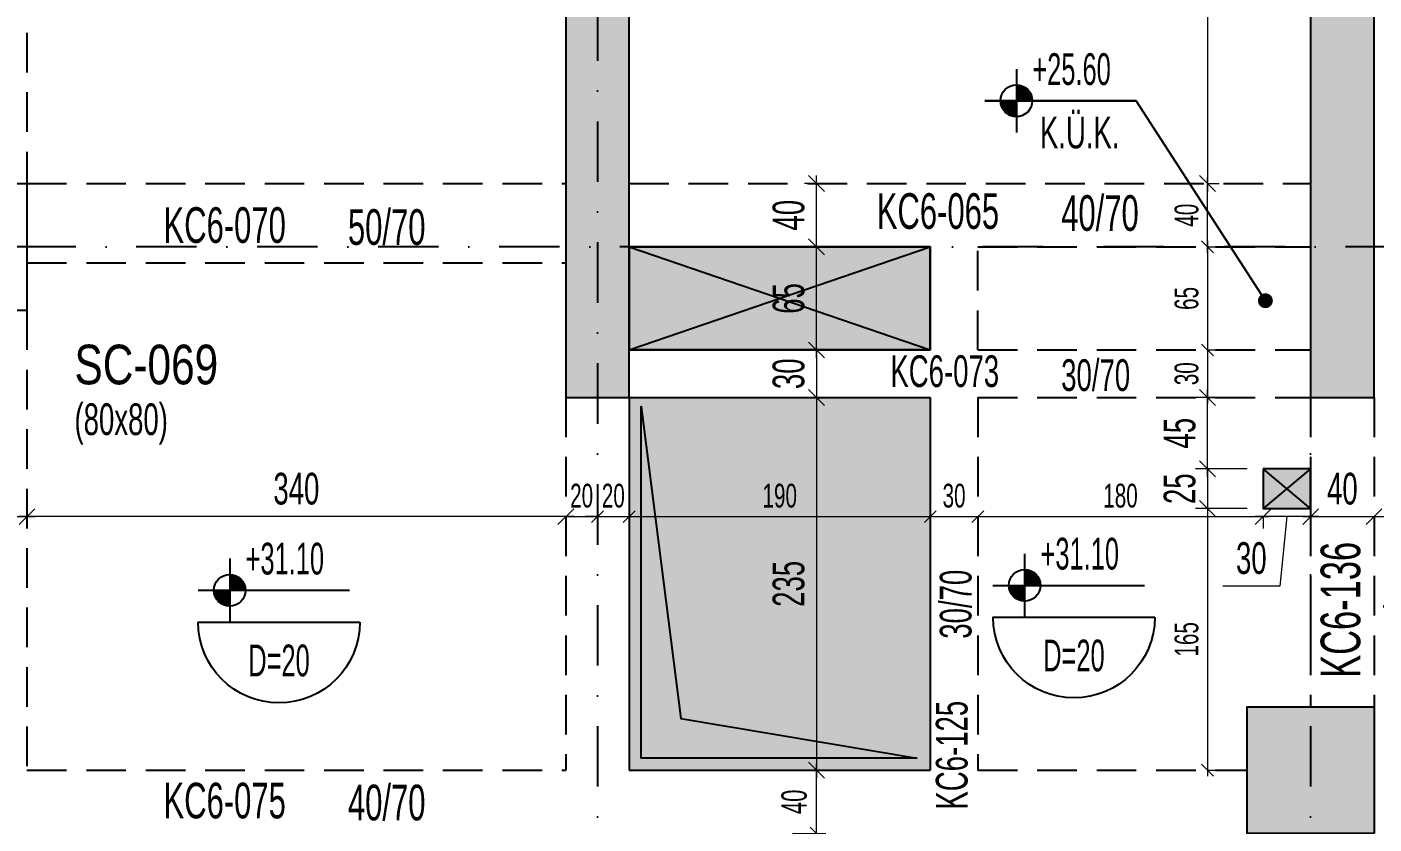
# Model space of a CAD drawing. Header units: millimetres. Extents: x -10495 to 6687, y -755 to 43288.
# Drawn here: x 890 to 1740, y 1336 to 1839 of the extents above; entities that cross this region are included whole.
import ezdxf
from ezdxf.enums import TextEntityAlignment as Align

# ---------------------------------------------------------------- set-up
doc = ezdxf.new("R2010")
doc.units = ezdxf.units.MM
doc.header["$LTSCALE"] = 100
doc.header["$PDSIZE"] = -100
doc.linetypes.add('DASHDOT', pattern=[25.4, 12.7, -6.35, 0, -6.35])
doc.linetypes.add('HIDDEN', pattern=[0.375, 0.25, -0.125])
for name, color, linetype in [('1_ULK', 254, 'Continuous'), ('2_ULK', 105, 'Continuous'), ('AKS_ULK', 8, 'DASHDOT'), ('BOSLUK SEMBOL_ULK', 118, 'Continuous'), ('BOSLUK_ULK', 21, 'Continuous'), ('KOLON-PERDE CEKIRDEK_ULK', 4, 'Continuous'), ('KOT_ULK', 7, 'Continuous'), ('TARAMA BOSLUK-TARIF SEFFAF YUZEYLER_ULK', 159, 'Continuous'), ('TARAMA SOLID_ULK', 251, 'Continuous'), ('TARAMA_ULK', 251, 'Continuous')]:
    doc.layers.add(name, color=color, linetype=linetype)
for name, color, linetype, lineweight in [('DOSEME ISMI_ULK', 244, 'Continuous', 25), ('KIRIS BOYUT_ULK', 232, 'Continuous', 13), ('KIRIS CIZGI DUZ_ULK', 41, 'Continuous', 25), ('KIRIS CIZGI KESIK_ULK', 41, 'HIDDEN', 25), ('KIRIS ISIM_ULK', 221, 'Continuous', 13), ('KOLON BOYUT_ULK', 255, 'Continuous', 13), ('KOLON ISIM_ULK', 91, 'Continuous', 13), ('OLCU IC_ULK', 146, 'Continuous', 18), ('TARIF OK_ULK', 244, 'Continuous', 5)]:
    doc.layers.add(name, color=color, linetype=linetype, lineweight=lineweight)
doc.styles.add('ulkr-simplxtw.shx', font='ulkr-simplxtw.shx', dxfattribs={"width": 0.65})
doc.dimstyles.new('1-100-IC_ULK', dxfattribs={"dimscale": 10, "dimtxt": 2, "dimasz": 1, "dimexe": 0.75, "dimexo": 1, "dimgap": 0.75, "dimtad": 1, "dimdec": 1, "dimzin": 9, "dimdsep": 46, "dimtxsty": 'ulkr-simplxtw.shx', "dimblk": 'OBLIQUE', "dimcen": 0.1, "dimdle": 0.5, "dimclrd": 146, "dimclre": 146, "dimclrt": 2, "dimadec": 0, "dimazin": 2, "dimtfac": 1, "dimtdec": 1, "dimtix": 1, "dimtmove": 2, "dimatfit": 3, "dimldrblk": 'OBLIQUE', "dimfxl": 1, "dimtolj": 1, "dimtzin": 0, "dimlwd": -1, "dimlwe": -1, "dimarcsym": 0})
doc.dimstyles.new('JSM LIMITS 100(MM)', dxfattribs={"dimscale": 100, "dimtxt": 2, "dimasz": 2.5, "dimexe": 0, "dimexo": 3, "dimgap": 0.41, "dimtad": 1, "dimdec": 0, "dimdsep": 46, "dimtxsty": 'ulkr-simplxtw.shx', "dimblk": 'AR', "dimcen": 0.9, "dimdle": 2, "dimse1": 1, "dimse2": 1, "dimclrd": 256, "dimclre": 1, "dimclrt": 33, "dimadec": 0, "dimazin": 0, "dimtfac": 0.9, "dimtdec": 0, "dimtmove": 0, "dimatfit": 3, "dimfxl": 0, "dimtolj": 1, "dimtzin": 0, "dimarcsym": 0})

# ---------------------------------------------------------------- blocks, each defined once
blk = doc.blocks.new('*U17')
at = {"layer": 'KOT_ULK'}
h = blk.add_hatch(color=251, dxfattribs=at)
h.dxf.hatch_style = 1
h.paths.add_polyline_path([(10, 0, 0.414214), (0, 10), (0, 0)])
h = blk.add_hatch(color=251, dxfattribs=at)
h.dxf.hatch_style = 1
h.paths.add_polyline_path([(0, 0), (-10, 0, 0.414214), (0, -10)])
at = {"layer": 'KOT_ULK', "color": 12}
for p, q in [((0, 20), (0, -20)), ((-20, 0), (75.59, 0))]:
    blk.add_line(p, q, dxfattribs=at)
blk.add_circle((0, 0), 10, dxfattribs=at)
at = {"layer": 'KOT_ULK', "style": 'ulkr-simplxtw.shx', "width": 0.6}
for tag, p in [('6', (10, 145)), ('5', (10, 118)), ('4', (10, 91)), ('3', (10, 64)), ('2', (10, 37)), ('1', (10, 10))]:
    blk.add_attdef(tag, p, '', height=20, dxfattribs=at)
at = {"layer": 'KOT_ULK', "color": 242, "style": 'ulkr-simplxtw.shx', "width": 0.65}
blk.add_attdef('NOT', text='', height=20, dxfattribs=at).set_placement((14.79, -10), align=Align.TOP_LEFT)
blk = doc.blocks.new('Döşeme kalınğı_ULK')
at = {"layer": 'DOSEME ISMI_ULK', "color": 12}
blk.add_lwpolyline([(51, 0, -1), (-51, 0)], format="xyb", close=True, dxfattribs=at)
at = {"layer": 'DOSEME ISMI_ULK', "style": 'ulkr-simplxtw.shx', "width": 0.6}
blk.add_attdef('1', text='', height=20, dxfattribs=at).set_placement((0, -14.21), align=Align.TOP_CENTER)
blk = doc.blocks.new('*U26')
at = {"layer": 'KOLON BOYUT_ULK', "style": 'ulkr-simplxtw.shx', "width": 0.65}
blk.add_attdef('2', text='', height=20, dxfattribs=at).set_placement((0, -37), align=Align.TOP_LEFT)
at = {"layer": 'KOLON ISIM_ULK', "style": 'ulkr-simplxtw.shx', "width": 0.8}
blk.add_attdef('1', text='', height=25, dxfattribs=at).set_placement((0, 0), align=Align.TOP_LEFT)
blk = doc.blocks.new('AR')
at = {"layer": '1_ULK', "color": 253}
blk.add_solid([(-1.184, 0.197), (-1.184, -0.197), (0, 0)], dxfattribs=at)
at = {"layer": '2_ULK', "color": 1}
blk.add_line((0, 0.453), (0, -0.453), dxfattribs=at)
at = {"layer": '2_ULK'}
blk.add_lwpolyline([(-1.184, 0.197), (-1.184, -0.197), (0, 0), (-1.184, 0.197)], dxfattribs=at)
blk = doc.blocks.new('_Oblique')
at = {"color": 0, "linetype": 'ByBlock', "lineweight": -2}
blk.add_line((-0.5, -0.5), (0.5, 0.5), dxfattribs=at)
blk = doc.blocks.new('*D1526')
at = {"layer": 'Defpoints', "color": 0, "transparency": 16777216}
for p in [(850, 1554.9), (890, 1554.9), (890, 1529.9)]:
    blk.add_point(p, dxfattribs=at)
at = {"layer": 'OLCU IC_ULK', "color": 146, "transparency": 16777216}
blk.add_line((845, 1529.9), (895, 1529.9), dxfattribs=at)
at = {"layer": 'OLCU IC_ULK', "color": 146, "linetype": 'Continuous', "transparency": 16777216}
for p, q in [((850, 1529.9), (850, 1522.4)), ((890, 1529.9), (890, 1522.4))]:
    blk.add_line(p, q, dxfattribs=at)
at = {"layer": 'OLCU IC_ULK', "color": 146, "transparency": 16777216, "xscale": 10, "yscale": 10, "zscale": 10, "rotation": 180}
blk.add_blockref('_Oblique', (850, 1529.9), dxfattribs=at)
at = {"layer": 'OLCU IC_ULK', "color": 146, "transparency": 16777216, "xscale": 10, "yscale": 10, "zscale": 10}
blk.add_blockref('_Oblique', (890, 1529.9), dxfattribs=at)
at = {"layer": 'OLCU IC_ULK', "color": 2, "transparency": 16777216, "insert": (870, 1547.4), "char_height": 20, "attachment_point": 5, "style": 'ulkr-simplxtw.shx'}
blk.add_mtext('\\A1;40', dxfattribs=at)
blk = doc.blocks.new('*D1529')
at = {"layer": 'Defpoints', "color": 0, "transparency": 16777216}
for p in [(1740, 1554.9), (2510, 1554.9), (2510, 1529.9)]:
    blk.add_point(p, dxfattribs=at)
at = {"layer": 'OLCU IC_ULK', "color": 146, "transparency": 16777216}
blk.add_line((1735, 1529.9), (2515, 1529.9), dxfattribs=at)
at = {"layer": 'OLCU IC_ULK', "color": 146, "linetype": 'Continuous', "transparency": 16777216}
for p, q in [((1740, 1529.9), (1740, 1522.4)), ((2510, 1529.9), (2510, 1522.4))]:
    blk.add_line(p, q, dxfattribs=at)
at = {"layer": 'OLCU IC_ULK', "color": 146, "transparency": 16777216, "xscale": 10, "yscale": 10, "zscale": 10, "rotation": 180}
blk.add_blockref('_Oblique', (1740, 1529.9), dxfattribs=at)
at = {"layer": 'OLCU IC_ULK', "color": 146, "transparency": 16777216, "xscale": 10, "yscale": 10, "zscale": 10}
blk.add_blockref('_Oblique', (2510, 1529.9), dxfattribs=at)
at = {"layer": 'OLCU IC_ULK', "color": 2, "transparency": 16777216, "insert": (2125, 1547.4), "char_height": 20, "attachment_point": 5, "style": 'ulkr-simplxtw.shx'}
blk.add_mtext('\\A1;770', dxfattribs=at)
blk = doc.blocks.new('*D1530')
at = {"layer": 'Defpoints', "color": 0, "transparency": 16777216}
for p in [(1700, 1554.9), (1740, 1554.9), (1740, 1529.9)]:
    blk.add_point(p, dxfattribs=at)
at = {"layer": 'OLCU IC_ULK', "color": 146, "transparency": 16777216}
blk.add_line((1695, 1529.9), (1745, 1529.9), dxfattribs=at)
at = {"layer": 'OLCU IC_ULK', "color": 146, "linetype": 'Continuous', "transparency": 16777216}
for p, q in [((1700, 1529.9), (1700, 1522.4)), ((1740, 1529.9), (1740, 1522.4))]:
    blk.add_line(p, q, dxfattribs=at)
at = {"layer": 'OLCU IC_ULK', "color": 146, "transparency": 16777216, "xscale": 10, "yscale": 10, "zscale": 10, "rotation": 180}
blk.add_blockref('_Oblique', (1700, 1529.9), dxfattribs=at)
at = {"layer": 'OLCU IC_ULK', "color": 146, "transparency": 16777216, "xscale": 10, "yscale": 10, "zscale": 10}
blk.add_blockref('_Oblique', (1740, 1529.9), dxfattribs=at)
at = {"layer": 'OLCU IC_ULK', "color": 2, "transparency": 16777216, "insert": (1720, 1547.4), "char_height": 20, "attachment_point": 5, "style": 'ulkr-simplxtw.shx'}
blk.add_mtext('\\A1;40', dxfattribs=at)
blk = doc.blocks.new('*D1545')
at = {"layer": 'Defpoints', "color": 0, "transparency": 16777216}
for p in [(1609.86, 2550), (1609.86, 1740), (1634.86, 1740)]:
    blk.add_point(p, dxfattribs=at)
at = {"layer": 'OLCU IC_ULK', "color": 146, "transparency": 16777216}
blk.add_line((1634.86, 2555), (1634.86, 1735), dxfattribs=at)
at = {"layer": 'OLCU IC_ULK', "color": 146, "linetype": 'Continuous', "transparency": 16777216}
for p, q in [((1634.86, 2550), (1642.36, 2550)), ((1634.86, 1740), (1642.36, 1740))]:
    blk.add_line(p, q, dxfattribs=at)
at = {"layer": 'OLCU IC_ULK', "color": 146, "transparency": 16777216, "xscale": 10, "yscale": 10, "zscale": 10}
for p, rotation in [((1634.86, 2550), 90), ((1634.86, 1740), 270)]:
    blk.add_blockref('_Oblique', p, dxfattribs=dict(at, rotation=rotation))
at = {"layer": 'OLCU IC_ULK', "color": 2, "transparency": 16777216, "insert": (1617.36, 2145), "char_height": 20, "attachment_point": 5, "rotation": 90, "style": 'ulkr-simplxtw.shx'}
blk.add_mtext('\\A1;810', dxfattribs=at)
blk = doc.blocks.new('*D1547')
at = {"layer": 'Defpoints', "color": 0, "transparency": 16777216}
for p in [(890, 1554.9), (1230, 1554.9), (890, 1529.9)]:
    blk.add_point(p, dxfattribs=at)
at = {"layer": 'OLCU IC_ULK', "color": 146, "transparency": 16777216}
blk.add_line((1235, 1529.9), (885, 1529.9), dxfattribs=at)
at = {"layer": 'OLCU IC_ULK', "color": 146, "linetype": 'Continuous', "transparency": 16777216}
for p, q in [((890, 1529.9), (890, 1522.4)), ((1230, 1529.9), (1230, 1522.4))]:
    blk.add_line(p, q, dxfattribs=at)
at = {"layer": 'OLCU IC_ULK', "color": 146, "transparency": 16777216, "xscale": 10, "yscale": 10, "zscale": 10, "rotation": 180}
blk.add_blockref('_Oblique', (890, 1529.9), dxfattribs=at)
at = {"layer": 'OLCU IC_ULK', "color": 146, "transparency": 16777216, "xscale": 10, "yscale": 10, "zscale": 10}
blk.add_blockref('_Oblique', (1230, 1529.9), dxfattribs=at)
at = {"layer": 'OLCU IC_ULK', "color": 2, "transparency": 16777216, "insert": (1060, 1547.4), "char_height": 20, "attachment_point": 5, "style": 'ulkr-simplxtw.shx'}
blk.add_mtext('\\A1;340', dxfattribs=at)
blk = doc.blocks.new('*D1550')
at = {"layer": 'Defpoints', "color": 0, "transparency": 16777216}
for p in [(1609.86, 1635), (1608.67, 1605), (1634.86, 1605)]:
    blk.add_point(p, dxfattribs=at)
at = {"layer": 'OLCU IC_ULK', "color": 146, "transparency": 16777216}
blk.add_line((1634.86, 1638.75), (1634.86, 1601.25), dxfattribs=at)
at = {"layer": 'OLCU IC_ULK', "color": 146, "linetype": 'Continuous', "transparency": 16777216}
for p, q in [((1634.86, 1635), (1640.48, 1635)), ((1634.86, 1605), (1640.48, 1605))]:
    blk.add_line(p, q, dxfattribs=at)
at = {"layer": 'OLCU IC_ULK', "color": 146, "transparency": 16777216, "xscale": 7.5, "yscale": 7.5, "zscale": 7.5}
for p, rotation in [((1634.86, 1635), 90), ((1634.86, 1605), 270)]:
    blk.add_blockref('_Oblique', p, dxfattribs=dict(at, rotation=rotation))
at = {"layer": 'OLCU IC_ULK', "color": 2, "transparency": 16777216, "insert": (1621.73, 1620), "char_height": 15, "attachment_point": 5, "rotation": 90, "style": 'ulkr-simplxtw.shx'}
blk.add_mtext('\\A1;30', dxfattribs=at)
blk = doc.blocks.new('*D1551')
at = {"layer": 'Defpoints', "color": 0, "transparency": 16777216}
for p in [(1388.14, 1700), (1418.48, 1700), (1418.48, 1635)]:
    blk.add_point(p, dxfattribs=at)
at = {"layer": 'OLCU IC_ULK', "color": 146, "transparency": 16777216}
blk.add_line((1388.14, 1630), (1388.14, 1705), dxfattribs=at)
at = {"layer": 'OLCU IC_ULK', "color": 146, "linetype": 'Continuous', "transparency": 16777216}
for p, q in [((1388.14, 1700), (1380.64, 1700)), ((1388.14, 1635), (1380.64, 1635))]:
    blk.add_line(p, q, dxfattribs=at)
at = {"layer": 'OLCU IC_ULK', "color": 146, "transparency": 16777216, "xscale": 10, "yscale": 10, "zscale": 10}
for p, rotation in [((1388.14, 1700), 90), ((1388.14, 1635), 270)]:
    blk.add_blockref('_Oblique', p, dxfattribs=dict(at, rotation=rotation))
at = {"layer": 'OLCU IC_ULK', "color": 2, "transparency": 16777216, "insert": (1370.64, 1667.5), "char_height": 20, "attachment_point": 5, "rotation": 90, "style": 'ulkr-simplxtw.shx'}
blk.add_mtext('\\A1;65', dxfattribs=at)
blk = doc.blocks.new('*D1552')
at = {"layer": 'Defpoints', "color": 0, "transparency": 16777216}
for p in [(1609.86, 1700), (1609.86, 1635), (1634.86, 1635)]:
    blk.add_point(p, dxfattribs=at)
at = {"layer": 'OLCU IC_ULK', "color": 146, "transparency": 16777216}
blk.add_line((1634.86, 1703.75), (1634.86, 1631.25), dxfattribs=at)
at = {"layer": 'OLCU IC_ULK', "color": 146, "linetype": 'Continuous', "transparency": 16777216}
for p, q in [((1634.86, 1700), (1640.48, 1700)), ((1634.86, 1635), (1640.48, 1635))]:
    blk.add_line(p, q, dxfattribs=at)
at = {"layer": 'OLCU IC_ULK', "color": 146, "transparency": 16777216, "xscale": 7.5, "yscale": 7.5, "zscale": 7.5}
for p, rotation in [((1634.86, 1700), 90), ((1634.86, 1635), 270)]:
    blk.add_blockref('_Oblique', p, dxfattribs=dict(at, rotation=rotation))
at = {"layer": 'OLCU IC_ULK', "color": 2, "transparency": 16777216, "insert": (1621.73, 1667.5), "char_height": 15, "attachment_point": 5, "rotation": 90, "style": 'ulkr-simplxtw.shx'}
blk.add_mtext('\\A1;65', dxfattribs=at)
blk = doc.blocks.new('*D1553')
at = {"layer": 'Defpoints', "color": 0, "transparency": 16777216}
for p in [(1230, 1554.9), (1250, 1554.9), (1250, 1529.9)]:
    blk.add_point(p, dxfattribs=at)
at = {"layer": 'OLCU IC_ULK', "color": 146, "transparency": 16777216}
for p, q in [((1230, 1529.9), (1222.5, 1529.9)), ((1230, 1529.9), (1250, 1529.9)), ((1250, 1529.9), (1257.5, 1529.9))]:
    blk.add_line(p, q, dxfattribs=at)
at = {"layer": 'OLCU IC_ULK', "color": 146, "linetype": 'Continuous', "transparency": 16777216}
for p, q in [((1230, 1529.9), (1230, 1524.28)), ((1250, 1529.9), (1250, 1524.28))]:
    blk.add_line(p, q, dxfattribs=at)
at = {"layer": 'OLCU IC_ULK', "color": 146, "transparency": 16777216, "xscale": 7.5, "yscale": 7.5, "zscale": 7.5}
blk.add_blockref('_Oblique', (1230, 1529.9), dxfattribs=at)
at = {"layer": 'OLCU IC_ULK', "color": 146, "transparency": 16777216, "xscale": 7.5, "yscale": 7.5, "zscale": 7.5, "rotation": 180}
blk.add_blockref('_Oblique', (1250, 1529.9), dxfattribs=at)
at = {"layer": 'OLCU IC_ULK', "color": 2, "transparency": 16777216, "insert": (1240, 1543.03), "char_height": 15, "attachment_point": 5, "style": 'ulkr-simplxtw.shx'}
blk.add_mtext('\\A1;20', dxfattribs=at)
blk = doc.blocks.new('*D1554')
at = {"layer": 'Defpoints', "color": 0, "transparency": 16777216}
for p in [(1250, 1554.9), (1270, 1554.9), (1270, 1529.9)]:
    blk.add_point(p, dxfattribs=at)
at = {"layer": 'OLCU IC_ULK', "color": 146, "transparency": 16777216}
for p, q in [((1250, 1529.9), (1242.5, 1529.9)), ((1250, 1529.9), (1270, 1529.9)), ((1270, 1529.9), (1277.5, 1529.9))]:
    blk.add_line(p, q, dxfattribs=at)
at = {"layer": 'OLCU IC_ULK', "color": 146, "linetype": 'Continuous', "transparency": 16777216}
for p, q in [((1250, 1529.9), (1250, 1524.28)), ((1270, 1529.9), (1270, 1524.28))]:
    blk.add_line(p, q, dxfattribs=at)
at = {"layer": 'OLCU IC_ULK', "color": 146, "transparency": 16777216, "xscale": 7.5, "yscale": 7.5, "zscale": 7.5}
blk.add_blockref('_Oblique', (1250, 1529.9), dxfattribs=at)
at = {"layer": 'OLCU IC_ULK', "color": 146, "transparency": 16777216, "xscale": 7.5, "yscale": 7.5, "zscale": 7.5, "rotation": 180}
blk.add_blockref('_Oblique', (1270, 1529.9), dxfattribs=at)
at = {"layer": 'OLCU IC_ULK', "color": 2, "transparency": 16777216, "insert": (1260, 1543.03), "char_height": 15, "attachment_point": 5, "style": 'ulkr-simplxtw.shx'}
blk.add_mtext('\\A1;20', dxfattribs=at)
blk = doc.blocks.new('*D1555')
at = {"layer": 'Defpoints', "color": 0, "transparency": 16777216}
for p in [(1460, 1554.9), (1490, 1554.9), (1490, 1529.9)]:
    blk.add_point(p, dxfattribs=at)
at = {"layer": 'OLCU IC_ULK', "color": 146, "transparency": 16777216}
blk.add_line((1456.25, 1529.9), (1493.75, 1529.9), dxfattribs=at)
at = {"layer": 'OLCU IC_ULK', "color": 146, "linetype": 'Continuous', "transparency": 16777216}
for p, q in [((1460, 1529.9), (1460, 1524.28)), ((1490, 1529.9), (1490, 1524.28))]:
    blk.add_line(p, q, dxfattribs=at)
at = {"layer": 'OLCU IC_ULK', "color": 146, "transparency": 16777216, "xscale": 7.5, "yscale": 7.5, "zscale": 7.5, "rotation": 180}
blk.add_blockref('_Oblique', (1460, 1529.9), dxfattribs=at)
at = {"layer": 'OLCU IC_ULK', "color": 146, "transparency": 16777216, "xscale": 7.5, "yscale": 7.5, "zscale": 7.5}
blk.add_blockref('_Oblique', (1490, 1529.9), dxfattribs=at)
at = {"layer": 'OLCU IC_ULK', "color": 2, "transparency": 16777216, "insert": (1475, 1543.03), "char_height": 15, "attachment_point": 5, "style": 'ulkr-simplxtw.shx'}
blk.add_mtext('\\A1;30', dxfattribs=at)
blk = doc.blocks.new('*D1556')
at = {"layer": 'Defpoints', "color": 0, "transparency": 16777216}
for p in [(1270, 1554.9), (1460, 1554.9), (1460, 1529.9)]:
    blk.add_point(p, dxfattribs=at)
at = {"layer": 'OLCU IC_ULK', "color": 146, "transparency": 16777216}
blk.add_line((1266.25, 1529.9), (1463.75, 1529.9), dxfattribs=at)
at = {"layer": 'OLCU IC_ULK', "color": 146, "linetype": 'Continuous', "transparency": 16777216}
for p, q in [((1270, 1529.9), (1270, 1524.28)), ((1460, 1529.9), (1460, 1524.28))]:
    blk.add_line(p, q, dxfattribs=at)
at = {"layer": 'OLCU IC_ULK', "color": 146, "transparency": 16777216, "xscale": 7.5, "yscale": 7.5, "zscale": 7.5, "rotation": 180}
blk.add_blockref('_Oblique', (1270, 1529.9), dxfattribs=at)
at = {"layer": 'OLCU IC_ULK', "color": 146, "transparency": 16777216, "xscale": 7.5, "yscale": 7.5, "zscale": 7.5}
blk.add_blockref('_Oblique', (1460, 1529.9), dxfattribs=at)
at = {"layer": 'OLCU IC_ULK', "color": 2, "transparency": 16777216, "insert": (1365, 1543.03), "char_height": 15, "attachment_point": 5, "style": 'ulkr-simplxtw.shx'}
blk.add_mtext('\\A1;190', dxfattribs=at)
blk = doc.blocks.new('*D1557')
at = {"layer": 'Defpoints', "color": 0, "transparency": 16777216}
for p in [(1490, 1554.9), (1670, 1535), (1670, 1529.9)]:
    blk.add_point(p, dxfattribs=at)
at = {"layer": 'OLCU IC_ULK', "color": 146, "transparency": 16777216}
blk.add_line((1486.25, 1529.9), (1673.75, 1529.9), dxfattribs=at)
at = {"layer": 'OLCU IC_ULK', "color": 146, "linetype": 'Continuous', "transparency": 16777216}
for p, q in [((1490, 1529.9), (1490, 1524.28)), ((1670, 1529.9), (1670, 1524.28))]:
    blk.add_line(p, q, dxfattribs=at)
at = {"layer": 'OLCU IC_ULK', "color": 146, "transparency": 16777216, "xscale": 7.5, "yscale": 7.5, "zscale": 7.5, "rotation": 180}
blk.add_blockref('_Oblique', (1490, 1529.9), dxfattribs=at)
at = {"layer": 'OLCU IC_ULK', "color": 146, "transparency": 16777216, "xscale": 7.5, "yscale": 7.5, "zscale": 7.5}
blk.add_blockref('_Oblique', (1670, 1529.9), dxfattribs=at)
at = {"layer": 'OLCU IC_ULK', "color": 2, "transparency": 16777216, "insert": (1580, 1543.03), "char_height": 15, "attachment_point": 5, "style": 'ulkr-simplxtw.shx'}
blk.add_mtext('\\A1;180', dxfattribs=at)
blk = doc.blocks.new('*D1558')
at = {"layer": 'Defpoints', "color": 0, "transparency": 16777216}
for p in [(1670, 1535), (1608.67, 1370), (1634.86, 1370)]:
    blk.add_point(p, dxfattribs=at)
at = {"layer": 'OLCU IC_ULK', "color": 146, "transparency": 16777216}
blk.add_line((1634.86, 1538.75), (1634.86, 1366.25), dxfattribs=at)
at = {"layer": 'OLCU IC_ULK', "color": 146, "linetype": 'Continuous', "transparency": 16777216}
for p, q in [((1634.86, 1535), (1629.23, 1535)), ((1634.86, 1370), (1640.48, 1370))]:
    blk.add_line(p, q, dxfattribs=at)
at = {"layer": 'OLCU IC_ULK', "color": 146, "transparency": 16777216, "xscale": 7.5, "yscale": 7.5, "zscale": 7.5}
for p, rotation in [((1634.86, 1535), 90), ((1634.86, 1370), 270)]:
    blk.add_blockref('_Oblique', p, dxfattribs=dict(at, rotation=rotation))
at = {"layer": 'OLCU IC_ULK', "color": 2, "transparency": 16777216, "insert": (1621.73, 1452.5), "char_height": 15, "attachment_point": 5, "rotation": 90, "style": 'ulkr-simplxtw.shx'}
blk.add_mtext('\\A1;165', dxfattribs=at)
blk = doc.blocks.new('*D1571')
at = {"layer": 'Defpoints', "color": 0, "transparency": 16777216}
for p in [(1388.14, 1740), (1418.48, 1740), (1418.48, 1700)]:
    blk.add_point(p, dxfattribs=at)
at = {"layer": 'OLCU IC_ULK', "color": 146, "transparency": 16777216}
blk.add_line((1388.14, 1695), (1388.14, 1745), dxfattribs=at)
at = {"layer": 'OLCU IC_ULK', "color": 146, "linetype": 'Continuous', "transparency": 16777216}
for p, q in [((1388.14, 1740), (1380.64, 1740)), ((1388.14, 1700), (1380.64, 1700))]:
    blk.add_line(p, q, dxfattribs=at)
at = {"layer": 'OLCU IC_ULK', "color": 146, "transparency": 16777216, "xscale": 10, "yscale": 10, "zscale": 10}
for p, rotation in [((1388.14, 1740), 90), ((1388.14, 1700), 270)]:
    blk.add_blockref('_Oblique', p, dxfattribs=dict(at, rotation=rotation))
at = {"layer": 'OLCU IC_ULK', "color": 2, "transparency": 16777216, "insert": (1370.64, 1720), "char_height": 20, "attachment_point": 5, "rotation": 90, "style": 'ulkr-simplxtw.shx'}
blk.add_mtext('\\A1;40', dxfattribs=at)
blk = doc.blocks.new('*D1576')
at = {"layer": 'Defpoints', "color": 0, "transparency": 16777216}
for p in [(1609.86, 1740), (1634.86, 1740), (1609.86, 1700)]:
    blk.add_point(p, dxfattribs=at)
at = {"layer": 'OLCU IC_ULK', "color": 146, "transparency": 16777216}
blk.add_line((1634.86, 1696.25), (1634.86, 1743.75), dxfattribs=at)
at = {"layer": 'OLCU IC_ULK', "color": 146, "linetype": 'Continuous', "transparency": 16777216}
for p, q in [((1634.86, 1740), (1640.48, 1740)), ((1634.86, 1700), (1640.48, 1700))]:
    blk.add_line(p, q, dxfattribs=at)
at = {"layer": 'OLCU IC_ULK', "color": 146, "transparency": 16777216, "xscale": 7.5, "yscale": 7.5, "zscale": 7.5}
for p, rotation in [((1634.86, 1740), 90), ((1634.86, 1700), 270)]:
    blk.add_blockref('_Oblique', p, dxfattribs=dict(at, rotation=rotation))
at = {"layer": 'OLCU IC_ULK', "color": 2, "transparency": 16777216, "insert": (1621.73, 1720), "char_height": 15, "attachment_point": 5, "rotation": 90, "style": 'ulkr-simplxtw.shx'}
blk.add_mtext('\\A1;40', dxfattribs=at)
blk = doc.blocks.new('*D1579')
at = {"layer": 'Defpoints', "color": 0, "transparency": 16777216}
for p in [(1670, 1535), (1700, 1535), (1670, 1529.9)]:
    blk.add_point(p, dxfattribs=at)
at = {"layer": 'OLCU IC_ULK', "color": 146, "transparency": 16777216}
for p, q in [((1705, 1529.9), (1665, 1529.9)), ((1685, 1529.9), (1680.59, 1486.11)), ((1680.59, 1486.11), (1644.54, 1486.11))]:
    blk.add_line(p, q, dxfattribs=at)
at = {"layer": 'OLCU IC_ULK', "color": 146, "linetype": 'Continuous', "transparency": 16777216}
for p, q in [((1670, 1525), (1670, 1522.4)), ((1700, 1525), (1700, 1522.4))]:
    blk.add_line(p, q, dxfattribs=at)
at = {"layer": 'OLCU IC_ULK', "color": 146, "transparency": 16777216, "xscale": 10, "yscale": 10, "zscale": 10, "rotation": 180}
blk.add_blockref('_Oblique', (1670, 1529.9), dxfattribs=at)
at = {"layer": 'OLCU IC_ULK', "color": 146, "transparency": 16777216, "xscale": 10, "yscale": 10, "zscale": 10}
blk.add_blockref('_Oblique', (1700, 1529.9), dxfattribs=at)
at = {"layer": 'OLCU IC_ULK', "color": 2, "transparency": 16777216, "insert": (1662.56, 1503.61), "char_height": 20, "attachment_point": 5, "style": 'ulkr-simplxtw.shx'}
blk.add_mtext('\\A1;30', dxfattribs=at)
blk = doc.blocks.new('*D1580')
at = {"layer": 'Defpoints', "color": 0, "transparency": 16777216}
for p in [(1670, 1560), (1634.86, 1535), (1670, 1535)]:
    blk.add_point(p, dxfattribs=at)
at = {"layer": 'OLCU IC_ULK', "color": 146, "transparency": 16777216}
for p, q in [((1634.86, 1560), (1634.86, 1570)), ((1634.86, 1560), (1634.86, 1535)), ((1634.86, 1535), (1634.86, 1525))]:
    blk.add_line(p, q, dxfattribs=at)
at = {"layer": 'OLCU IC_ULK', "color": 146, "linetype": 'Continuous', "transparency": 16777216}
for p, q in [((1660, 1560), (1627.36, 1560)), ((1660, 1535), (1627.36, 1535))]:
    blk.add_line(p, q, dxfattribs=at)
at = {"layer": 'OLCU IC_ULK', "color": 146, "transparency": 16777216, "xscale": 10, "yscale": 10, "zscale": 10}
for p, rotation in [((1634.86, 1560), 270), ((1634.86, 1535), 90)]:
    blk.add_blockref('_Oblique', p, dxfattribs=dict(at, rotation=rotation))
at = {"layer": 'OLCU IC_ULK', "color": 2, "transparency": 16777216, "insert": (1617.36, 1547.5), "char_height": 20, "attachment_point": 5, "rotation": 90, "style": 'ulkr-simplxtw.shx'}
blk.add_mtext('\\A1;25', dxfattribs=at)
blk = doc.blocks.new('*D1581')
at = {"layer": 'Defpoints', "color": 0, "transparency": 16777216}
for p in [(1634.86, 1605), (1670, 1605), (1670, 1560)]:
    blk.add_point(p, dxfattribs=at)
at = {"layer": 'OLCU IC_ULK', "color": 146, "transparency": 16777216}
blk.add_line((1634.86, 1555), (1634.86, 1610), dxfattribs=at)
at = {"layer": 'OLCU IC_ULK', "color": 146, "linetype": 'Continuous', "transparency": 16777216}
for p, q in [((1660, 1605), (1627.36, 1605)), ((1660, 1560), (1627.36, 1560))]:
    blk.add_line(p, q, dxfattribs=at)
at = {"layer": 'OLCU IC_ULK', "color": 146, "transparency": 16777216, "xscale": 10, "yscale": 10, "zscale": 10}
for p, rotation in [((1634.86, 1605), 90), ((1634.86, 1560), 270)]:
    blk.add_blockref('_Oblique', p, dxfattribs=dict(at, rotation=rotation))
at = {"layer": 'OLCU IC_ULK', "color": 2, "transparency": 16777216, "insert": (1617.36, 1582.5), "char_height": 20, "attachment_point": 5, "rotation": 90, "style": 'ulkr-simplxtw.shx'}
blk.add_mtext('\\A1;45', dxfattribs=at)
blk = doc.blocks.new('*D1623')
at = {"layer": 'Defpoints', "color": 0, "transparency": 16777216}
for p in [(1365, 1370), (1388.14, 1370), (1365, 1330)]:
    blk.add_point(p, dxfattribs=at)
at = {"layer": 'OLCU IC_ULK', "color": 146, "linetype": 'Continuous', "transparency": 16777216}
for p, q in [((1373, 1370), (1394.14, 1370)), ((1373, 1330), (1394.14, 1330))]:
    blk.add_line(p, q, dxfattribs=at)
at = {"layer": 'OLCU IC_ULK', "color": 146, "transparency": 16777216}
blk.add_line((1388.14, 1326), (1388.14, 1374), dxfattribs=at)
at = {"layer": 'OLCU IC_ULK', "color": 146, "transparency": 16777216, "xscale": 8, "yscale": 8, "zscale": 8}
for p, rotation in [((1388.14, 1370), 90), ((1388.14, 1330), 270)]:
    blk.add_blockref('_Oblique', p, dxfattribs=dict(at, rotation=rotation))
at = {"layer": 'OLCU IC_ULK', "color": 2, "transparency": 16777216, "insert": (1374.14, 1350), "char_height": 16, "attachment_point": 5, "rotation": 90, "style": 'ulkr-simplxtw.shx'}
blk.add_mtext('\\A1;40', dxfattribs=at)
blk = doc.blocks.new('*D1627')
at = {"layer": 'Defpoints', "color": 0, "transparency": 16777216}
for p in [(1380.64, 1635), (1380.64, 1605), (1388.14, 1605)]:
    blk.add_point(p, dxfattribs=at)
at = {"layer": 'OLCU IC_ULK', "color": 146, "transparency": 16777216}
for p, q in [((1388.14, 1635), (1388.14, 1645)), ((1388.14, 1635), (1388.14, 1605)), ((1388.14, 1605), (1388.14, 1595))]:
    blk.add_line(p, q, dxfattribs=at)
at = {"layer": 'OLCU IC_ULK', "color": 146, "linetype": 'Continuous', "transparency": 16777216}
for p, q in [((1388.14, 1635), (1395.64, 1635)), ((1388.14, 1605), (1395.64, 1605))]:
    blk.add_line(p, q, dxfattribs=at)
at = {"layer": 'OLCU IC_ULK', "color": 146, "transparency": 16777216, "xscale": 10, "yscale": 10, "zscale": 10}
for p, rotation in [((1388.14, 1635), 270), ((1388.14, 1605), 90)]:
    blk.add_blockref('_Oblique', p, dxfattribs=dict(at, rotation=rotation))
at = {"layer": 'OLCU IC_ULK', "color": 2, "transparency": 16777216, "insert": (1370.64, 1620), "char_height": 20, "attachment_point": 5, "rotation": 90, "style": 'ulkr-simplxtw.shx'}
blk.add_mtext('\\A1;30', dxfattribs=at)
blk = doc.blocks.new('*D1628')
at = {"layer": 'Defpoints', "color": 0, "transparency": 16777216}
for p in [(1380.64, 1605), (1365, 1370), (1388.14, 1370)]:
    blk.add_point(p, dxfattribs=at)
at = {"layer": 'OLCU IC_ULK', "color": 146, "transparency": 16777216}
blk.add_line((1388.14, 1610), (1388.14, 1365), dxfattribs=at)
at = {"layer": 'OLCU IC_ULK', "color": 146, "linetype": 'Continuous', "transparency": 16777216}
for p, q in [((1388.14, 1605), (1395.64, 1605)), ((1388.14, 1370), (1395.64, 1370))]:
    blk.add_line(p, q, dxfattribs=at)
at = {"layer": 'OLCU IC_ULK', "color": 146, "transparency": 16777216, "xscale": 10, "yscale": 10, "zscale": 10}
for p, rotation in [((1388.14, 1605), 90), ((1388.14, 1370), 270)]:
    blk.add_blockref('_Oblique', p, dxfattribs=dict(at, rotation=rotation))
at = {"layer": 'OLCU IC_ULK', "color": 2, "transparency": 16777216, "insert": (1370.64, 1487.5), "char_height": 20, "attachment_point": 5, "rotation": 90, "style": 'ulkr-simplxtw.shx'}
blk.add_mtext('\\A1;235', dxfattribs=at)
blk = doc.blocks.new('Kiriş_Sembol_ULK')
at = {"layer": 'KIRIS BOYUT_ULK', "style": 'ulkr-simplxtw.shx', "width": 0.65}
blk.add_attdef('B', text='', height=25, dxfattribs=at).set_placement((21.01, 0.44), align=Align.MIDDLE_LEFT)
at = {"layer": 'KIRIS ISIM_ULK', "style": 'ulkr-simplxtw.shx', "width": 0.65}
blk.add_attdef('K', text='', height=25, dxfattribs=at).set_placement((-18.15, 12.94), align=Align.TOP_RIGHT)
blk = doc.blocks.new('*U9')
at = {"layer": 'KIRIS BOYUT_ULK', "style": 'ulkr-simplxtw.shx', "width": 0.65}
blk.add_attdef('B', text='', height=25, dxfattribs=at).set_placement((10.83, -15.69), align=Align.TOP_CENTER)
at = {"layer": 'KIRIS ISIM_ULK', "style": 'ulkr-simplxtw.shx', "width": 0.65}
blk.add_attdef('K', text='', height=25, dxfattribs=at).set_placement((10.83, 25), align=Align.TOP_CENTER)

msp = doc.modelspace()

# ---------------------------------------------------------------- hatches: boundary and pattern name
at = {"layer": 'TARAMA BOSLUK-TARIF SEFFAF YUZEYLER_ULK'}
h = msp.add_hatch(color=256, dxfattribs=at)
h.dxf.hatch_style = 1
h.paths.add_polyline_path([(1460, 1635), (1270, 1635), (1270, 1700), (1460, 1700)])
h = msp.add_hatch(color=256, dxfattribs=at)
h.dxf.hatch_style = 1
h.paths.add_polyline_path([(1270, 1370), (1460, 1370), (1460, 1605), (1270, 1605)])
h = msp.add_hatch(color=256, dxfattribs=at)
h.dxf.hatch_style = 1
h.paths.add_polyline_path([(1670, 1560), (1670, 1535), (1700, 1535), (1700, 1560)])
at = {"layer": 'TARAMA SOLID_ULK'}
h = msp.add_hatch(color=256, dxfattribs=at)
h.dxf.hatch_style = 1
h.paths.add_polyline_path([(1230, 1605), (1270, 1605), (1270, 2550), (1700, 2550), (1700, 1605), (1740, 1605), (1740, 2590), (1230, 2590)])
h = msp.add_hatch(color=256, dxfattribs=at)
h.dxf.hatch_style = 1
h.paths.add_polyline_path([(1740, 1409.99), (1740, 1329.99), (1660, 1329.99), (1660, 1409.99)])
at = {"layer": 'TARAMA_ULK'}
h = msp.add_hatch(color=256, dxfattribs=at)
h.dxf.hatch_style = 1
h.paths.add_polyline_path([(1451.7, 1377.5), (1277.5, 1377.5), (1277.5, 1599.28), (1302.5, 1402.5)])

# ---------------------------------------------------------------- linework, layer by layer
at = {"layer": 'AKS_ULK', "ltscale": 0.03}
for points in [[(1250, 3915.6), (1250, -634.71)], [(1700, 3915.6), (1700, -634.71)], [(6566.96, 1700), (-759.17, 1700)]]:
    msp.add_lwpolyline(points, dxfattribs=at)
at = {"layer": 'BOSLUK SEMBOL_ULK'}
for p, q in [((1270, 1700), (1460, 1635)), ((1270, 1635), (1460, 1700)), ((1700, 1535), (1670, 1560)), ((1700, 1560), (1670, 1535))]:
    msp.add_line(p, q, dxfattribs=at)
msp.add_lwpolyline([(1451.7, 1377.5), (1277.5, 1377.5), (1277.5, 1599.28), (1302.5, 1402.5), (1451.7, 1377.5)], dxfattribs=at)
at = {"layer": 'BOSLUK_ULK'}
for points in [[(1270, 1635), (1460, 1635), (1460, 1700), (1270, 1700)], [(1670, 1560), (1670, 1535), (1700, 1535), (1700, 1560)]]:
    msp.add_lwpolyline(points, close=True, dxfattribs=at)
at = {"layer": 'KIRIS CIZGI DUZ_ULK'}
for p, q in [((1270, 1700), (1460, 1700)), ((1460, 1700), (1460, 1635)), ((1460, 1635), (1270, 1635)), ((1270, 1605), (1270, 1370)), ((1270, 1605), (1460, 1605)), ((1460, 1605), (1460, 1370)), ((1270, 1370), (1460, 1370))]:
    msp.add_line(p, q, dxfattribs=at)
at = {"layer": 'KIRIS CIZGI KESIK_ULK'}
for p, q in [((890, 2510), (890, 1740)), ((890, 1740), (1230, 1740)), ((1270, 1740), (1700, 1740)), ((1490, 1635), (1490, 1700)), ((1490, 1700), (1700, 1700)), ((890, 1690), (1230, 1690)), ((890, 1660), (890, 1370)), ((1490, 1635), (1700, 1635)), ((1230, 1605), (1230, 1370)), ((1490, 1605), (1700, 1605)), ((1490, 1605), (1490, 1370)), ((1700, 1605), (1700, 1409.99)), ((1740, 1605), (1740, 1409.99)), ((890, 1370), (1230, 1370)), ((1490, 1370), (1660, 1370))]:
    msp.add_line(p, q, dxfattribs=at)
at = {"layer": 'KOLON-PERDE CEKIRDEK_ULK'}
for points in [[(1230, 1605), (1270, 1605), (1270, 2550), (1700, 2550), (1700, 1605), (1740, 1605), (1740, 2590), (1230, 2590)], [(890, 1660), (810, 1660), (810, 1740), (890, 1740)], [(1740, 1329.99), (1660, 1329.99), (1660, 1409.99), (1740, 1409.99)]]:
    msp.add_lwpolyline(points, close=True, dxfattribs=at)

# ---------------------------------------------------------------- block references
at = {"layer": 'DOSEME ISMI_ULK'}
for p in [(1049.04, 1463.41), (1550.63, 1466.53)]:
    msp.add_blockref('Döşeme kalınğı_ULK', p, dxfattribs=at).add_auto_attribs({'1': 'D=20'})
at = {"layer": 'KIRIS ISIM_ULK'}
ref = msp.add_blockref('Kiriş_Sembol_ULK', (1521.57, 1720.94), dxfattribs=at)
ref.add_attrib('B', '40/70', dxfattribs={"layer": 'KIRIS BOYUT_ULK', "height": 22.5, "style": 'ulkr-simplxtw.shx', "width": 0.65}).set_placement((1542.59, 1721.38), align=Align.MIDDLE_LEFT)
ref.add_attrib('K', 'KC6-065', dxfattribs={"height": 22.5, "style": 'ulkr-simplxtw.shx', "width": 0.65}).set_placement((1503.42, 1733.88), align=Align.TOP_RIGHT)
ref = msp.add_blockref('Kiriş_Sembol_ULK', (1071.53, 1712.09), dxfattribs=at)
ref.add_attrib('B', '50/70', dxfattribs={"layer": 'KIRIS BOYUT_ULK', "height": 22.5, "style": 'ulkr-simplxtw.shx', "width": 0.65}).set_placement((1092.54, 1712.54), align=Align.MIDDLE_LEFT)
ref.add_attrib('K', 'KC6-070', dxfattribs={"height": 22.5, "style": 'ulkr-simplxtw.shx', "width": 0.65}).set_placement((1053.37, 1725.04), align=Align.TOP_RIGHT)
ref = msp.add_blockref('Kiriş_Sembol_ULK', (1521.57, 1618.7), dxfattribs=at)
ref.add_attrib('B', '30/70', dxfattribs={"layer": 'KIRIS BOYUT_ULK', "height": 20, "style": 'ulkr-simplxtw.shx', "width": 0.65}).set_placement((1542.59, 1619.15), align=Align.MIDDLE_LEFT)
ref.add_attrib('K', 'KC6-073', dxfattribs={"height": 20, "style": 'ulkr-simplxtw.shx', "width": 0.65}).set_placement((1503.42, 1631.65), align=Align.TOP_RIGHT)
at = {"layer": 'KIRIS ISIM_ULK', "rotation": 90}
msp.add_blockref('*U9', (1731.31, 1460.26), dxfattribs=at).add_auto_attribs({'K': 'KC6-136', 'B': '40/70'})
at = {"layer": 'KIRIS ISIM_ULK'}
ref = msp.add_blockref('Kiriş_Sembol_ULK', (1476.44, 1431.88), dxfattribs=dict(at, rotation=90))
ref.add_attrib('B', '30/70', dxfattribs={"layer": 'KIRIS BOYUT_ULK', "height": 20, "rotation": 90, "style": 'ulkr-simplxtw.shx', "width": 0.65}).set_placement((1476, 1452.89), align=Align.MIDDLE_LEFT)
ref.add_attrib('K', 'KC6-125', dxfattribs={"height": 20, "rotation": 90, "style": 'ulkr-simplxtw.shx', "width": 0.65}).set_placement((1463.5, 1413.72), align=Align.TOP_RIGHT)
ref = msp.add_blockref('Kiriş_Sembol_ULK', (1071.53, 1349.14), dxfattribs=at)
ref.add_attrib('B', '40/70', dxfattribs={"layer": 'KIRIS BOYUT_ULK', "height": 22.5, "style": 'ulkr-simplxtw.shx', "width": 0.65}).set_placement((1092.54, 1349.58), align=Align.MIDDLE_LEFT)
ref.add_attrib('K', 'KC6-075', dxfattribs={"height": 22.5, "style": 'ulkr-simplxtw.shx', "width": 0.65}).set_placement((1053.37, 1362.08), align=Align.TOP_RIGHT)
at = {"layer": 'KOLON ISIM_ULK'}
msp.add_blockref('*U26', (920, 1638.33), dxfattribs=at).add_auto_attribs({'1': 'SC-069', '2': '(80x80)'})
at = {"layer": 'KOT_ULK'}
ref = msp.add_blockref('*U17', (1514.37, 1792.15), dxfattribs=at)
ref.add_attrib('1', '+25.60', (1524.37, 1802.15), dxfattribs={"height": 20, "style": 'ulkr-simplxtw.shx', "width": 0.6})
ref.add_attrib('NOT', 'K.Ü.K.', dxfattribs={"color": 242, "height": 20, "style": 'ulkr-simplxtw.shx', "width": 0.65}).set_placement((1529.17, 1782.15), align=Align.TOP_LEFT)
ref = msp.add_blockref('*U17', (1017.95, 1483.41), dxfattribs=at)
ref.add_attrib('1', '+31.10', (1027.95, 1493.41), dxfattribs={"height": 20, "style": 'ulkr-simplxtw.shx', "width": 0.6})
ref = msp.add_blockref('*U17', (1519.54, 1486.53), dxfattribs=at)
ref.add_attrib('1', '+31.10', (1529.54, 1496.53), dxfattribs={"height": 20, "style": 'ulkr-simplxtw.shx', "width": 0.6})

# ---------------------------------------------------------------- dimensions: what is measured, and where the dimension line sits
at = {"layer": 'OLCU IC_ULK'}
for base, p1, p2, override, picture, middle in [((1634.86, 1740), (1609.86, 2550), (1609.86, 1740), {"dimfxl": 0, "dimfxlon": 1}, '*D1545', (1617.36, 2145)), ((1388.14, 1740), (1418.48, 1700), (1418.48, 1740), {"dimfxl": 0, "dimfxlon": 1}, '*D1571', (1370.64, 1720)), ((1634.86, 1740), (1609.86, 1700), (1609.86, 1740), {"dimscale": 7.5, "dimfxl": 0, "dimfxlon": 1}, '*D1576', (1621.73, 1720)), ((1388.14, 1700), (1418.48, 1635), (1418.48, 1700), {"dimfxl": 0, "dimfxlon": 1}, '*D1551', (1370.64, 1667.5)), ((1634.86, 1635), (1609.86, 1700), (1609.86, 1635), {"dimscale": 7.5, "dimfxl": 0, "dimfxlon": 1}, '*D1552', (1621.73, 1667.5)), ((1388.14, 1605), (1380.64, 1635), (1380.64, 1605), {"dimfxl": 0, "dimfxlon": 1}, '*D1627', (1370.64, 1620)), ((1634.86, 1605), (1609.86, 1635), (1608.67, 1605), {"dimscale": 7.5, "dimfxl": 0, "dimfxlon": 1}, '*D1550', (1621.73, 1620)), ((1388.14, 1370), (1380.64, 1605), (1365, 1370), {"dimfxl": 0, "dimfxlon": 1}, '*D1628', (1370.64, 1487.5)), ((1634.86, 1605), (1670, 1560), (1670, 1605), {"dimfxl": 0}, '*D1581', (1617.36, 1582.5)), ((1634.86, 1535), (1670, 1560), (1670, 1535), {"dimfxl": 0}, '*D1580', (1617.36, 1547.5)), ((1634.86, 1370), (1670, 1535), (1608.67, 1370), {"dimscale": 7.5, "dimfxl": 0, "dimfxlon": 1}, '*D1558', (1621.73, 1452.5)), ((1388.14, 1370), (1365, 1330), (1365, 1370), {"dimscale": 8, "dimfxl": 0}, '*D1623', (1374.14, 1350))]:
    dim = msp.add_linear_dim(base=base, p1=p1, p2=p2, angle=90, dimstyle='1-100-IC_ULK', override=override, dxfattribs=at)
    dim.commit()
    dim.dimension.update_dxf_attribs({"geometry": picture, "text_midpoint": middle})
for base, p1, p2, override, picture, middle in [((890, 1529.9), (850, 1554.9), (890, 1554.9), {"dimfxl": 0, "dimfxlon": 1}, '*D1526', (870, 1547.4)), ((890, 1529.9), (1230, 1554.9), (890, 1554.9), {"dimfxl": 0, "dimfxlon": 1}, '*D1547', (1060, 1547.4)), ((1740, 1529.9), (1700, 1554.9), (1740, 1554.9), {"dimfxl": 0, "dimfxlon": 1}, '*D1530', (1720, 1547.4)), ((2510, 1529.9), (1740, 1554.9), (2510, 1554.9), {"dimfxl": 0, "dimfxlon": 1}, '*D1529', (2125, 1547.4)), ((1250, 1529.9), (1230, 1554.9), (1250, 1554.9), {"dimscale": 7.5, "dimfxl": 0, "dimfxlon": 1}, '*D1553', (1240, 1543.03)), ((1270, 1529.9), (1250, 1554.9), (1270, 1554.9), {"dimscale": 7.5, "dimfxl": 0, "dimfxlon": 1}, '*D1554', (1260, 1543.03)), ((1460, 1529.9), (1270, 1554.9), (1460, 1554.9), {"dimscale": 7.5, "dimfxl": 0, "dimfxlon": 1}, '*D1556', (1365, 1543.03)), ((1490, 1529.9), (1460, 1554.9), (1490, 1554.9), {"dimscale": 7.5, "dimfxl": 0, "dimfxlon": 1}, '*D1555', (1475, 1543.03)), ((1670, 1529.9), (1490, 1554.9), (1670, 1535), {"dimscale": 7.5, "dimfxl": 0, "dimfxlon": 1}, '*D1557', (1580, 1543.03))]:
    dim = msp.add_linear_dim(base=base, p1=p1, p2=p2, dimstyle='1-100-IC_ULK', override=override, dxfattribs=at)
    dim.commit()
    dim.dimension.update_dxf_attribs({"geometry": picture, "text_midpoint": middle})
dim = msp.add_linear_dim(base=(1670, 1529.9), p1=(1700, 1535), p2=(1670, 1535), dimstyle='1-100-IC_ULK', override={"dimtmove": 1, "dimfxl": 0}, dxfattribs=at)
dim.commit()
dim.dimension.update_dxf_attribs({"geometry": '*D1579', "text_midpoint": (1673.09, 1486.11), "dimtype": 160})

# ---------------------------------------------------------------- leaders
at = {"layer": 'TARIF OK_ULK'}
msp.add_leader([(1671.45, 1666.05), (1589.96, 1792.15), (1494.37, 1792.15)], dimstyle='JSM LIMITS 100(MM)', override={"dimscale": 2.5, "dimasz": 15, "dimldrblk": 'DotSmall'}, dxfattribs=at)

doc.saveas('drawing.dxf')
